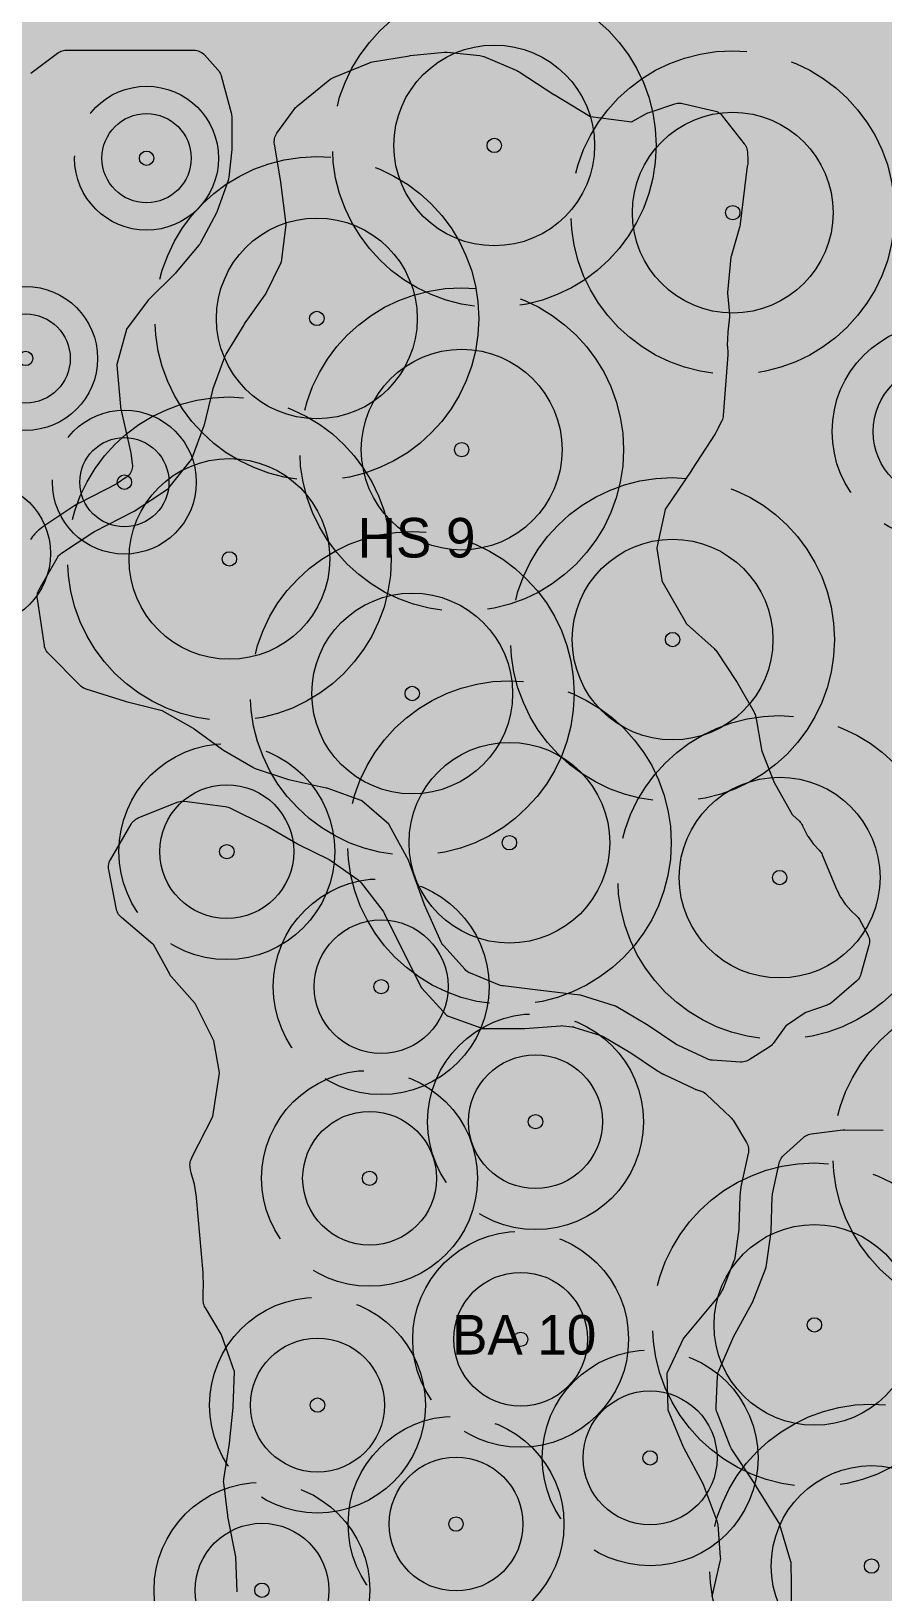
# Model space of a CAD drawing. Header units: metres. Extents: x 1 to 213, y 1 to 147.
# Drawn here: x 119.43 to 124.17, y 26.73 to 35.41 of the extents above; entities that cross this region are included whole.
import ezdxf

# ---------------------------------------------------------------- set-up
doc = ezdxf.new("R2010")
doc.units = ezdxf.units.M
doc.linetypes.add('DASHED', pattern=[1.524, 1.27, -0.254])
doc.layers.get('0').update_dxf_attribs({"lineweight": 0, "plot": 0})
for name, color, linetype, lineweight, plot in [('PJ-ARBUSTOS', 82, 'Continuous', 0, False), ('PJ-COPA-ADULTA', 8, 'DASHED', 0, False), ('PJ-ETIQUETAS', 7, 'Continuous', 0, False), ('PJ-GRAVILLA', 42, 'Continuous', 0, False), ('PJ-MASAS', 92, 'Continuous', 0, False), ('PJ-MASAS-RELLENO', 92, 'Continuous', 0, False)]:
    doc.layers.add(name, color=color, linetype=linetype, lineweight=lineweight, plot=plot)

# ---------------------------------------------------------------- blocks, each defined once
blk = doc.blocks.new('PJ_BA')
for radius in [0.372, 0.04]:
    blk.add_circle((0, 0), radius)
for tag, p, height in [('CODIGO', (0.15, 0.15), 0.2), ('ESPECIE', (0.15, -0.1), 0.15), ('ZONA', (0.15, -0.3), 0.15)]:
    blk.add_attdef(tag, p, '', height=height)
blk = doc.blocks.new('PJ_HS')
for radius in [0.558, 0.04]:
    blk.add_circle((0, 0), radius)
for tag, p, height in [('CODIGO', (0.15, 0.15), 0.2), ('ESPECIE', (0.15, -0.1), 0.15), ('ZONA', (0.15, -0.3), 0.15)]:
    blk.add_attdef(tag, p, '', height=height)
blk = doc.blocks.new('PJ_BP')
for radius in [0.248, 0.04]:
    blk.add_circle((0, 0), radius)
for tag, p, height in [('CODIGO', (0.15, 0.15), 0.2), ('ESPECIE', (0.15, -0.1), 0.15), ('ZONA', (0.15, -0.3), 0.15)]:
    blk.add_attdef(tag, p, '', height=height)

msp = doc.modelspace()

# ---------------------------------------------------------------- hatches: boundary and pattern name
at = {"layer": 'PJ-GRAVILLA'}
h = msp.add_hatch(dxfattribs=at)
h.set_pattern_fill('GRAVEL', scale=0.03)
h.paths.add_polyline_path([(110.243, 40.0403), (114.2999, 39.9962), (114.5204, 39.908), (129.9104, 39.908), (129.9544, 39.8198), (129.6458, 39.467), (129.6458, 39.2465), (129.9544, 38.4969), (140.1409, 15.9632), (139.7881, 15.9191), (134.5406, 16.6687), (130.7482, 16.8892), (127.7055, 17.5507), (127.4409, 17.7271), (125.9857, 18.1239), (123.7367, 19.1382), (121.9729, 20.1524), (120.0767, 21.5194), (118.4451, 22.9746), (116.8135, 24.7826), (114.9614, 27.3844), (114.344, 28.5309), (113.3739, 30.6917), (110.9045, 37.4385), (111.1249, 37.7472), (111.5218, 37.9677), (111.5218, 38.4087), (111.3454, 38.6291), (111.169, 38.6732), (110.7722, 38.4969), (110.5076, 38.6732), (110.0225, 39.8639), (110.243, 40.0403)])
at = {"layer": 'PJ-MASAS-RELLENO'}
for points in [[(115.7356, 34.7027), (115.7327, 34.7097), (115.7304, 34.7169), (115.7287, 34.7243), (115.7278, 34.7318), (115.7277, 34.7394), (115.7282, 34.7469), (115.7294, 34.7544), (115.7534, 34.8659), (115.7554, 34.8736), (115.7583, 34.8811), (115.7618, 34.8882), (115.7661, 34.895), (115.771, 34.9013), (115.7765, 34.9071), (115.8663, 34.9923), (115.8718, 34.997), (115.8778, 35.0013), (115.8841, 35.005), (115.8907, 35.0081), (116.0216, 35.0623), (116.0286, 35.0648), (116.2041, 35.119), (116.2059, 35.1197), (116.2076, 35.1205), (116.4057, 35.2261), (116.4091, 35.2281), (116.4964, 35.2865), (116.5032, 35.2905), (116.5103, 35.2939), (116.5177, 35.2966), (116.5253, 35.2985), (116.533, 35.2996), (116.5409, 35.3), (117.3069, 35.3), (117.3151, 35.2996), (117.3232, 35.2983), (117.3312, 35.2962), (117.3389, 35.2934), (117.3462, 35.2897), (117.3531, 35.2853), (117.4143, 35.242), (117.4154, 35.2413), (117.6143, 35.1105), (117.6164, 35.1093), (117.6186, 35.1084), (117.8158, 35.0389), (117.8179, 35.0383), (117.8201, 35.0381), (118.0176, 35.0367), (118.0193, 35.0368), (118.021, 35.037), (118.2183, 35.07), (118.2234, 35.0707), (118.4145, 35.09), (118.4223, 35.0904), (118.4302, 35.09), (118.6192, 35.0719), (118.6284, 35.0705), (118.8232, 35.0285), (118.8275, 35.0278), (119.0246, 35.0074), (119.0268, 35.0073), (119.0289, 35.0076), (119.2263, 35.052), (119.2282, 35.0525), (119.2301, 35.0535), (119.4278, 35.1699), (119.4316, 35.1725), (119.5793, 35.2839), (119.5854, 35.288), (119.5918, 35.2916), (119.5986, 35.2946), (119.6056, 35.297), (119.6128, 35.2986), (119.6201, 35.2997), (119.6275, 35.3), (120.337, 35.3), (120.3453, 35.2996), (120.3535, 35.2983), (120.3616, 35.2961), (120.3694, 35.2932), (120.3768, 35.2894), (120.3838, 35.2849), (120.3903, 35.2797), (120.3962, 35.2738), (120.4715, 35.191), (120.4764, 35.1852), (120.4806, 35.1789), (120.4843, 35.1722), (120.4873, 35.1652), (120.4896, 35.1579), (120.5449, 34.9519), (120.5464, 34.9453), (120.5473, 34.9385), (120.5476, 34.9317), (120.5487, 34.7573), (120.5483, 34.748), (120.5312, 34.5944), (120.5297, 34.5854), (120.5272, 34.5766), (120.4671, 34.4063), (120.4649, 34.4007), (120.4623, 34.3954), (120.3746, 34.2299), (120.3703, 34.2228), (120.3653, 34.2161), (120.2397, 34.066), (120.2347, 34.0606), (120.0878, 33.9148), (120.084, 33.9104), (119.9636, 33.75), (119.9626, 33.7485), (119.962, 33.7467), (119.9091, 33.5524), (119.9087, 33.5507), (119.9088, 33.5489), (119.9292, 33.3195), (119.93, 33.3142), (119.9856, 33.069), (119.9869, 33.0618), (119.9949, 33.0011), (119.9956, 32.9931), (119.9954, 32.9849), (119.9944, 32.9769), (119.9926, 32.969), (119.99, 32.9613), (119.9867, 32.9539), (119.9826, 32.9469), (119.9778, 32.9403), (119.9724, 32.9343), (119.9664, 32.9288), (119.9599, 32.924), (119.9161, 32.8949), (119.9084, 32.8904), (119.7025, 32.7848), (119.7015, 32.7843), (119.6936, 32.78), (119.6926, 32.7794), (119.6859, 32.7754), (119.6849, 32.7748), (119.6773, 32.7701), (119.6763, 32.7695), (119.5028, 32.6542), (119.502, 32.6537), (119.4959, 32.6494), (119.4951, 32.6489), (119.4902, 32.6453), (119.4888, 32.6442), (119.4772, 32.6348), (119.4758, 32.6336), (119.4716, 32.6299), (119.4702, 32.6286), (119.4595, 32.6182), (119.4582, 32.6169), (119.4544, 32.6128), (119.4532, 32.6114), (119.4435, 32.6001), (119.4423, 32.5986), (119.4389, 32.5942), (119.4378, 32.5927), (119.4293, 32.5805), (119.4282, 32.5789), (119.425, 32.5738), (119.4245, 32.573), (119.4206, 32.5666), (119.4202, 32.5658), (119.3209, 32.3919), (119.3205, 32.3911), (119.3169, 32.3844), (119.3164, 32.3836), (119.3136, 32.378), (119.3128, 32.3763), (119.3065, 32.3624), (119.3058, 32.3607), (119.3037, 32.3554), (119.303, 32.3536), (119.2981, 32.3392), (119.2976, 32.3374), (119.296, 32.3319), (119.2955, 32.33), (119.292, 32.3152), (119.2916, 32.3133), (119.2905, 32.3077), (119.2902, 32.3058), (119.2881, 32.2908), (119.2879, 32.2889), (119.2874, 32.2832), (119.2873, 32.2813), (119.2866, 32.2661), (119.2866, 32.2642), (119.2866, 32.2584), (119.2867, 32.2565), (119.2875, 32.2413), (119.2876, 32.2394), (119.2882, 32.2333), (119.2884, 32.2323), (119.2893, 32.2248), (119.2894, 32.2238), (119.3178, 32.0339), (119.3186, 32.0257), (119.3185, 32.0175), (119.3176, 32.0094), (119.3159, 32.0014), (119.3134, 31.9936), (119.3101, 31.9861), (119.306, 31.9789), (119.3012, 31.9723), (119.2958, 31.9661), (119.2898, 31.9606), (119.2218, 31.9041), (119.2163, 31.8999), (119.2104, 31.8962), (119.2042, 31.893), (119.0498, 31.8219), (119.0422, 31.8188), (119.0342, 31.8166), (119.0261, 31.8151), (119.0179, 31.8145), (119.0097, 31.8148), (118.8644, 31.827), (118.8565, 31.8281), (118.8488, 31.8299), (118.8413, 31.8325), (118.8341, 31.8358), (118.8272, 31.8398), (118.8208, 31.8445), (118.8149, 31.8498), (118.716, 31.9476), (118.7105, 31.9536), (118.7057, 31.9601), (118.7015, 31.9671), (118.6981, 31.9745), (118.6241, 32.1575), (118.6232, 32.1593), (118.6221, 32.1609), (118.4879, 32.3261), (118.4865, 32.3277), (118.4848, 32.3289), (118.3294, 32.429), (118.3277, 32.43), (118.3257, 32.4305), (118.0821, 32.4718), (118.08, 32.4721), (118.0779, 32.4721), (117.831, 32.4615), (117.8249, 32.4615), (117.701, 32.4657), (117.693, 32.4664), (117.6851, 32.4678), (117.6774, 32.4701), (117.6699, 32.4731), (117.6628, 32.4769), (117.6561, 32.4814), (117.6543, 32.4827), (117.6246, 32.5032), (117.6201, 32.5059), (117.6163, 32.5079), (117.6103, 32.5114), (117.6045, 32.5153), (117.3391, 32.7167), (117.3333, 32.7216), (117.328, 32.7269), (117.3158, 32.7406), (117.312, 32.7442), (117.2842, 32.7679), (117.2822, 32.7696), (117.1014, 32.9047), (117.0944, 32.9105), (117.0882, 32.9171), (117.0828, 32.9243), (117.0006, 33.0471), (116.9995, 33.0486), (116.9983, 33.05), (116.8646, 33.1859), (116.8635, 33.1869), (116.8623, 33.1878), (116.6949, 33.3139), (116.6903, 33.3176), (116.5566, 33.4347), (116.5508, 33.4403), (116.5456, 33.4464), (116.4294, 33.5992), (116.4254, 33.6049), (116.422, 33.611), (116.419, 33.6174), (116.4167, 33.624), (116.3541, 33.8267), (116.3521, 33.8345), (116.3121, 34.0328), (116.3117, 34.0344), (116.3112, 34.0359), (116.2231, 34.2702), (116.2224, 34.2719), (116.2211, 34.2732), (116.1161, 34.3699), (116.1146, 34.3711), (116.1131, 34.3722), (115.9196, 34.4919), (115.9151, 34.4949), (115.8111, 34.5694), (115.8048, 34.5744), (115.7991, 34.5799), (115.794, 34.586), (115.7895, 34.5926), (115.7857, 34.5995), (115.7356, 34.7027)], [(120.1974, 32.8658), (120.1987, 32.8674), (120.3248, 33.0245), (120.326, 33.0262), (120.3269, 33.0282), (120.3946, 33.2132), (120.3959, 33.2175), (120.4428, 33.4102), (120.4454, 33.4188), (120.5103, 33.5964), (120.5133, 33.6036), (120.517, 33.6105), (120.6161, 33.7734), (120.6192, 33.7782), (120.7345, 33.9402), (120.7354, 33.9416), (120.7361, 33.943), (120.8227, 34.1196), (120.8235, 34.1216), (120.8239, 34.1237), (120.8503, 34.3296), (120.8504, 34.3312), (120.8503, 34.3329), (120.8213, 34.5672), (120.821, 34.569), (120.7853, 34.7777), (120.7844, 34.7856), (120.7842, 34.7935), (120.7848, 34.8015), (120.7862, 34.8093), (120.7884, 34.817), (120.7914, 34.8244), (120.795, 34.8315), (120.7994, 34.8381), (120.8989, 34.9753), (120.9032, 34.9808), (120.908, 34.9858), (120.9132, 34.9905), (121.093, 35.1364), (121.0993, 35.141), (121.1061, 35.145), (121.1132, 35.1483), (121.3135, 35.23), (121.3218, 35.2329), (121.3304, 35.2348), (121.5353, 35.2693), (121.5408, 35.2701), (121.7306, 35.2887), (121.7385, 35.289), (121.7464, 35.2886), (121.9269, 35.2706), (121.9348, 35.2694), (121.9426, 35.2674), (121.9501, 35.2646), (122.1328, 35.1872), (122.1392, 35.1841), (122.1454, 35.1805), (122.3393, 35.0537), (122.3404, 35.053), (122.5385, 34.9329), (122.5403, 34.9319), (122.5424, 34.9315), (122.7715, 34.9024), (122.7733, 34.9022), (122.7749, 34.9031), (122.8539, 34.9482), (122.8611, 34.9518), (122.8685, 34.9547), (123.0113, 35.0017), (123.0183, 35.0037), (123.0254, 35.005), (123.0326, 35.0057), (123.0399, 35.0057), (123.0471, 35.005), (123.0542, 35.0037), (123.2304, 34.9634), (123.2379, 34.9613), (123.2451, 34.9585), (123.252, 34.955), (123.2585, 34.9508), (123.2646, 34.9461), (123.2703, 34.9408), (123.2753, 34.9349), (123.3977, 34.7799), (123.4024, 34.7733), (123.4064, 34.7663), (123.4097, 34.7589), (123.4122, 34.7512), (123.4139, 34.7433), (123.4148, 34.7352), (123.4177, 34.6868), (123.4178, 34.6801), (123.4174, 34.6735), (123.4164, 34.6669), (123.4148, 34.6584), (123.4144, 34.6558), (123.3748, 34.3349), (123.3738, 34.3288), (123.3723, 34.3227), (123.3239, 34.1534), (123.3234, 34.1515), (123.3232, 34.1497), (123.3049, 33.9538), (123.3049, 33.952), (123.3049, 33.9502), (123.3153, 33.8328), (123.3156, 33.825), (123.3151, 33.8173), (123.3064, 33.7351), (123.3062, 33.7325), (123.3031, 33.6582), (123.3033, 33.653), (123.3062, 33.6205), (123.3065, 33.6139), (123.3063, 33.6073), (123.2808, 33.2696), (123.2798, 33.2617), (123.2781, 33.2539), (123.2756, 33.2464), (123.2723, 33.2392), (123.2395, 33.1749), (123.2354, 33.1679), (123.1046, 32.9654), (123.1036, 32.964), (122.9587, 32.75), (122.9577, 32.7484), (122.9572, 32.7465), (122.911, 32.5337), (122.9107, 32.5319), (122.9109, 32.53), (122.9387, 32.3533), (122.939, 32.3515), (122.9398, 32.3499), (123.0739, 32.1156), (123.0751, 32.1138), (123.0766, 32.1123), (123.2298, 31.9743), (123.2346, 31.9696), (123.239, 31.9645), (123.243, 31.959), (123.3548, 31.7901), (123.3577, 31.7855), (123.4519, 31.6199), (123.4551, 31.6137), (123.4577, 31.6074), (123.4597, 31.6008), (123.4612, 31.594), (123.4926, 31.4135), (123.493, 31.4116), (123.4936, 31.4097), (123.56, 31.2391), (123.5624, 31.2341), (123.6643, 31.052), (123.6654, 31.0503), (123.6668, 31.0488), (123.7037, 31.0141), (123.7089, 31.0088), (123.7135, 31.003), (123.7176, 30.9969), (123.721, 30.9904), (123.7239, 30.9837), (123.7245, 30.982), (123.7267, 30.9773), (123.7497, 30.9338), (123.7524, 30.9294), (123.7809, 30.8893), (123.7842, 30.8853), (123.8157, 30.8514), (123.8203, 30.846), (123.8244, 30.8402), (123.828, 30.8341), (123.831, 30.8276), (123.9103, 30.637), (123.9114, 30.6346), (123.9315, 30.594), (123.9341, 30.5895), (123.9586, 30.5529), (123.9618, 30.5488), (123.9909, 30.5157), (123.9946, 30.512), (124.0202, 30.4896), (124.0253, 30.4847), (124.03, 30.4794), (124.0342, 30.4737), (124.0379, 30.4676), (124.0837, 30.3832), (124.0871, 30.3763), (124.0897, 30.3691), (124.0917, 30.3617), (124.0929, 30.3541), (124.0934, 30.3465), (124.0932, 30.3388), (124.0922, 30.3312), (124.0906, 30.3237), (124.0464, 30.1642), (124.0439, 30.1567), (124.0407, 30.1495), (124.0368, 30.1427), (124.0323, 30.1362), (124.0271, 30.1303), (124.0214, 30.1248), (123.8839, 30.0069), (123.8779, 30.0022), (123.8715, 29.9982), (123.8648, 29.9947), (123.8578, 29.9919), (123.739, 29.951), (123.7374, 29.9504), (123.7359, 29.9495), (123.6322, 29.8793), (123.6304, 29.8779), (123.629, 29.8762), (123.5579, 29.7792), (123.5533, 29.7734), (123.5481, 29.7681), (123.5424, 29.7633), (123.5363, 29.759), (123.4243, 29.6878), (123.417, 29.6836), (123.4093, 29.6803), (123.4013, 29.6778), (123.3931, 29.6761), (123.3847, 29.6753), (123.3764, 29.6754), (123.2199, 29.6852), (123.2124, 29.6861), (123.2051, 29.6876), (123.1979, 29.6898), (123.191, 29.6926), (123.0276, 29.7691), (123.0221, 29.772), (123.0168, 29.7753), (122.8567, 29.8833), (122.8546, 29.8846), (122.6847, 29.9844), (122.6827, 29.9854), (122.6806, 29.9862), (122.4872, 30.047), (122.4854, 30.0474), (122.4835, 30.0477), (122.2657, 30.0731), (122.2654, 30.0731), (122.0567, 30.0983), (122.0497, 30.0994), (122.0429, 30.1012), (122.0363, 30.1035), (121.8747, 30.1689), (121.8681, 30.1719), (121.8618, 30.1755), (121.8559, 30.1796), (121.8503, 30.1843), (121.8453, 30.1895), (121.7263, 30.3212), (121.721, 30.3278), (121.7164, 30.3349), (121.7126, 30.3424), (121.6205, 30.5499), (121.6183, 30.5553), (121.5332, 30.792), (121.5326, 30.7934), (121.532, 30.7948), (121.4236, 30.9951), (121.4226, 30.9966), (121.4213, 30.9979), (121.2703, 31.1279), (121.2689, 31.129), (121.2672, 31.1297), (121.0785, 31.1975), (121.0735, 31.1989), (120.8724, 31.2429), (120.8646, 31.245), (120.6805, 31.3055), (120.6727, 31.3085), (120.6653, 31.3124), (120.5029, 31.4067), (120.4957, 31.4115), (120.3391, 31.5267), (120.3352, 31.5292), (120.1645, 31.6265), (120.1629, 31.6274), (120.1612, 31.6279), (119.9616, 31.6777), (119.9568, 31.6791), (119.7378, 31.7485), (119.7306, 31.7512), (119.7237, 31.7546), (119.7171, 31.7586), (119.7109, 31.7632), (119.7052, 31.7684), (119.5285, 31.9465), (119.5229, 31.9528), (119.5179, 31.9597), (119.5138, 31.967), (119.5104, 31.9747), (119.5078, 31.9828), (119.5061, 31.9911), (119.4674, 32.2509), (119.4666, 32.2584), (119.4666, 32.266), (119.4673, 32.2736), (119.4687, 32.2811), (119.4708, 32.2884), (119.4736, 32.2955), (119.477, 32.3023), (119.5767, 32.477), (119.5807, 32.4833), (119.5853, 32.4892), (119.5904, 32.4947), (119.596, 32.4996), (119.602, 32.504), (119.7764, 32.6198), (119.7841, 32.6244), (120.0015, 32.7359), (120.0054, 32.7381), (120.1957, 32.8646), (120.1974, 32.8658)], [(119.8637, 30.7433), (119.8625, 30.7515), (119.8622, 30.7598), (119.8627, 30.768), (119.864, 30.7762), (119.8662, 30.7842), (119.8692, 30.7919), (119.873, 30.7992), (119.9889, 30.9983), (119.9929, 31.0046), (119.9976, 31.0105), (120.0028, 31.016), (120.0085, 31.0209), (120.0147, 31.0253), (120.0212, 31.0291), (120.0281, 31.0323), (120.2449, 31.1197), (120.2527, 31.1224), (120.2606, 31.1243), (120.2688, 31.1253), (120.2769, 31.1255), (120.2851, 31.1249), (120.5118, 31.0956), (120.5203, 31.094), (120.5286, 31.0915), (120.5366, 31.0882), (120.7353, 30.9912), (120.7403, 30.9886), (120.9135, 30.8885), (120.9158, 30.8873), (121.0903, 30.8009), (121.0959, 30.7978), (121.1013, 30.7943), (121.2509, 30.6876), (121.257, 30.6827), (121.2627, 30.6773), (121.2677, 30.6713), (121.3872, 30.5165), (121.3917, 30.51), (121.3956, 30.5031), (121.4973, 30.2976), (121.4975, 30.2972), (121.6035, 30.0887), (121.6044, 30.0872), (121.6056, 30.0858), (121.7445, 29.9341), (121.7459, 29.9328), (121.7476, 29.932), (121.9378, 29.8631), (121.9395, 29.8626), (121.9412, 29.8626), (122.1746, 29.862), (122.1778, 29.8621), (122.3756, 29.8776), (122.3833, 29.8778), (122.391, 29.8773), (122.4402, 29.8716), (122.4476, 29.8704), (122.4549, 29.8684), (122.6006, 29.8227), (122.6091, 29.8195), (122.6171, 29.8153), (122.7575, 29.7329), (122.7617, 29.7302), (122.9158, 29.6263), (122.9164, 29.6258), (122.9217, 29.6225), (122.9223, 29.622), (122.9266, 29.6194), (122.928, 29.6186), (122.9388, 29.6125), (122.9401, 29.6117), (122.9446, 29.6094), (122.9453, 29.609), (122.9509, 29.6063), (122.9516, 29.606), (123.1142, 29.5298), (123.1151, 29.5294), (123.1219, 29.5264), (123.1228, 29.526), (123.1284, 29.5237), (123.1302, 29.5231), (123.1443, 29.518), (123.1461, 29.5174), (123.1515, 29.5158), (123.1539, 29.515), (123.1613, 29.5126), (123.1684, 29.5094), (123.1752, 29.5056), (123.1816, 29.5011), (123.1875, 29.496), (123.3216, 29.3683), (123.3265, 29.3632), (123.3309, 29.3577), (123.3349, 29.3518), (123.4101, 29.2278), (123.4139, 29.2207), (123.417, 29.2133), (123.4193, 29.2055), (123.4209, 29.1976), (123.4216, 29.1896), (123.4215, 29.1815), (123.4206, 29.1735), (123.4189, 29.1656), (123.4176, 29.1605), (123.4173, 29.1595), (123.4154, 29.1514), (123.4151, 29.1504), (123.379, 28.981), (123.3788, 28.9801), (123.3775, 28.9731), (123.3773, 28.9722), (123.3764, 28.9665), (123.3761, 28.9648), (123.3744, 28.9506), (123.3742, 28.9489), (123.3738, 28.9431), (123.3737, 28.9422), (123.3733, 28.9351), (123.3733, 28.9342), (123.3675, 28.7536), (123.3667, 28.7448), (123.3441, 28.5879), (123.3423, 28.5789), (123.3395, 28.5702), (123.2798, 28.4171), (123.2754, 28.4076), (123.2647, 28.3882), (123.2607, 28.3817), (123.2561, 28.3756), (123.219, 28.3309), (123.2189, 28.3308), (123.062, 28.1428), (123.061, 28.1415), (123.0602, 28.14), (122.9682, 27.9486), (122.9675, 27.9469), (122.9674, 27.945), (122.9723, 27.7461), (122.9724, 27.7443), (122.973, 27.7425), (123.0583, 27.5367), (123.0599, 27.5332), (123.1688, 27.3282), (123.1731, 27.3186), (123.2453, 27.1255), (123.2476, 27.1184), (123.2492, 27.1111), (123.2501, 27.1037), (123.2642, 26.9237), (123.2645, 26.9156), (123.2639, 26.9074), (123.2624, 26.8993), (123.2172, 26.7052), (123.2151, 26.6977), (123.2122, 26.6905), (123.2087, 26.6836), (123.2045, 26.6771), (123.0866, 26.5106), (123.0817, 26.5044), (123.0762, 26.4986), (122.9255, 26.3565), (122.9225, 26.3534), (122.9044, 26.3323), (122.8991, 26.3267), (122.8933, 26.3216), (122.8871, 26.3171), (122.8804, 26.3132), (122.8734, 26.31), (122.8661, 26.3075), (122.8586, 26.3057), (122.851, 26.3046), (122.8433, 26.3043), (122.8356, 26.3047), (122.7179, 26.3166), (122.717, 26.3167), (122.71, 26.3173), (122.7092, 26.3173), (122.7035, 26.3177), (122.7017, 26.3177), (122.6877, 26.3179), (122.686, 26.3179), (122.6803, 26.3177), (122.6794, 26.3177), (122.6724, 26.3173), (122.6715, 26.3173), (122.4681, 26.3022), (122.4672, 26.3021), (122.4598, 26.3014), (122.4588, 26.3013), (122.4528, 26.3005), (122.451, 26.3003), (122.4362, 26.2978), (122.4344, 26.2974), (122.4289, 26.2962), (122.4271, 26.2958), (122.4127, 26.292), (122.4109, 26.2914), (122.4056, 26.2897), (122.4038, 26.2891), (122.3898, 26.284), (122.3881, 26.2833), (122.3825, 26.2809), (122.3816, 26.2805), (122.3748, 26.2775), (122.374, 26.2771), (122.2188, 26.2026), (122.2178, 26.2021), (122.2098, 26.198), (122.2088, 26.1975), (122.2024, 26.1939), (122.2005, 26.1928), (122.1853, 26.1833), (122.1834, 26.182), (122.1779, 26.1781), (122.1761, 26.1768), (122.1621, 26.1656), (122.1603, 26.1642), (122.1549, 26.1593), (122.1541, 26.1586), (122.1475, 26.1524), (122.1467, 26.1516), (122.0141, 26.0193), (122.0135, 26.0186), (122.0084, 26.0133), (122.0078, 26.0127), (122.0034, 26.0079), (122.0028, 26.0072), (121.998, 26.0017), (121.9974, 26.001), (121.9544, 25.9494), (121.9491, 25.9437), (121.9434, 25.9385), (121.9371, 25.9339), (121.9305, 25.93), (121.9235, 25.9267), (121.9162, 25.9241), (121.9087, 25.9222), (121.901, 25.921), (121.8933, 25.9206), (121.8856, 25.9209), (121.763, 25.9322), (121.7609, 25.9323), (121.7587, 25.9322), (121.5425, 25.9048), (121.5403, 25.9044), (121.5384, 25.9033), (121.3718, 25.7973), (121.3703, 25.7962), (121.3691, 25.7948), (121.2431, 25.6233), (121.2409, 25.62), (121.1293, 25.4306), (121.1237, 25.4223), (121.0017, 25.2645), (120.9973, 25.2593), (120.9925, 25.2545), (120.9873, 25.2501), (120.847, 25.1418), (120.8402, 25.1372), (120.833, 25.1332), (120.8255, 25.13), (120.8176, 25.1276), (120.6492, 25.0853), (120.6424, 25.0839), (120.6355, 25.0831), (120.6285, 25.0829), (120.6216, 25.0833), (120.4409, 25.1019), (120.432, 25.1033), (120.4234, 25.1057), (120.2314, 25.1709), (120.2237, 25.174), (120.2163, 25.1779), (120.2094, 25.1825), (120.0216, 25.3222), (120.0155, 25.3272), (120.01, 25.3327), (120.005, 25.3388), (120.0006, 25.3454), (119.9969, 25.3523), (119.9555, 25.4404), (119.9527, 25.4472), (119.9505, 25.4542), (119.949, 25.4613), (119.9481, 25.4686), (119.9479, 25.4759), (119.9484, 25.4832), (119.9513, 25.5093), (119.9526, 25.5173), (119.9547, 25.5252), (119.9576, 25.5328), (119.9597, 25.537), (119.9597, 25.537), (119.9835, 25.586), (119.9855, 25.5909), (120.0018, 25.6401), (120.0031, 25.6452), (120.0132, 25.6974), (120.0136, 25.7), (120.0444, 25.9468), (120.0457, 25.9546), (120.0478, 25.9622), (120.0507, 25.9695), (120.0542, 25.9765), (120.0547, 25.9773), (120.0797, 26.0289), (120.0817, 26.0338), (120.0998, 26.0882), (120.1002, 26.0898), (120.1026, 26.0973), (120.1056, 26.1045), (120.1094, 26.1114), (120.1138, 26.1178), (120.1188, 26.1239), (120.1244, 26.1293), (120.1305, 26.1343), (120.1913, 26.1786), (120.194, 26.1808), (120.374, 26.3374), (120.3751, 26.3385), (120.3762, 26.3396), (120.5375, 26.5321), (120.5387, 26.5337), (120.5392, 26.5356), (120.5782, 26.7285), (120.5785, 26.7308), (120.5786, 26.7332), (120.571, 26.9224), (120.5709, 26.9239), (120.5707, 26.9254), (120.5265, 27.1495), (120.5256, 27.1553), (120.5035, 27.3359), (120.503, 27.3432), (120.5031, 27.3506), (120.5039, 27.3578), (120.5346, 27.5559), (120.5348, 27.5577), (120.5563, 27.7553), (120.5565, 27.7584), (120.5626, 27.956), (120.5626, 27.9579), (120.562, 27.9597), (120.4904, 28.1597), (120.4897, 28.1616), (120.4888, 28.1633), (120.4011, 28.3088), (120.3972, 28.3162), (120.394, 28.324), (120.3917, 28.3321), (120.3903, 28.3404), (120.3897, 28.3487), (120.3889, 28.3972), (120.3893, 28.4072), (120.391, 28.4229), (120.3912, 28.4281), (120.3895, 28.5024), (120.3893, 28.5051), (120.3522, 28.9211), (120.3519, 28.9237), (120.3405, 28.9972), (120.3393, 29.0023), (120.3226, 29.0594), (120.3206, 29.068), (120.3169, 29.0889), (120.3159, 29.0964), (120.3157, 29.104), (120.3162, 29.1116), (120.3174, 29.1191), (120.3193, 29.1265), (120.3219, 29.1336), (120.326, 29.1434), (120.3284, 29.1487), (120.4407, 29.3699), (120.4415, 29.3717), (120.442, 29.3738), (120.48, 29.6133), (120.4802, 29.6155), (120.4799, 29.6177), (120.448, 29.793), (120.4476, 29.7948), (120.4468, 29.7965), (120.3453, 30.0003), (120.3444, 30.0018), (120.3433, 30.0032), (120.2138, 30.1486), (120.2082, 30.1556), (120.2035, 30.1632), (120.1122, 30.3285), (120.1112, 30.33), (120.1099, 30.3313), (119.9345, 30.4788), (119.9288, 30.484), (119.9237, 30.4898), (119.9192, 30.496), (119.9152, 30.5026), (119.912, 30.5096), (119.9094, 30.5169), (119.9075, 30.5243), (119.8637, 30.7433)], [(124.1711, 29.2968), (124.1724, 29.2983), (124.2421, 29.3836), (124.2471, 29.3892), (124.2527, 29.3944), (124.2587, 29.3989), (124.37, 29.4756), (124.377, 29.4799), (124.3843, 29.4834), (124.392, 29.4862), (124.4, 29.4882), (124.4081, 29.4893), (124.4162, 29.4897), (124.5676, 29.488), (124.5752, 29.4876), (124.5828, 29.4864), (124.5901, 29.4846), (124.5973, 29.482), (124.6042, 29.4788), (124.6107, 29.4749), (124.7546, 29.3803), (124.7602, 29.3762), (124.7654, 29.3717), (124.7703, 29.3668), (124.8988, 29.223), (124.8994, 29.2223), (125.0342, 29.0783), (125.0357, 29.0768), (125.0374, 29.0755), (125.2079, 28.9566), (125.2097, 28.9555), (125.2117, 28.9546), (125.3564, 28.8942), (125.3637, 28.8907), (125.3705, 28.8865), (125.377, 28.8816), (125.5689, 28.7206), (125.5742, 28.7158), (125.579, 28.7105), (125.5834, 28.7047), (125.5872, 28.6986), (125.5909, 28.6921), (125.6139, 28.6567), (125.6171, 28.6525), (125.6446, 28.6205), (125.6482, 28.6168), (125.6806, 28.5878), (125.6826, 28.5861), (125.8959, 28.4188), (125.9025, 28.413), (125.9085, 28.4065), (125.9137, 28.3994), (125.918, 28.3918), (125.919, 28.3899), (125.9216, 28.3854), (125.9329, 28.3688), (125.9369, 28.3622), (125.9403, 28.3553), (125.943, 28.348), (125.945, 28.3405), (125.9559, 28.2892), (125.956, 28.2887), (126.0076, 28.0388), (126.0078, 28.0378), (126.0484, 27.827), (126.0489, 27.8252), (126.05, 27.8236), (126.2031, 27.6313), (126.2043, 27.6299), (126.206, 27.6291), (126.3493, 27.5642), (126.3523, 27.5627), (126.5691, 27.4535), (126.5731, 27.4518), (126.7465, 27.3869), (126.7534, 27.3839), (126.76, 27.3803), (126.7663, 27.3761), (126.7721, 27.3714), (126.9131, 27.2441), (126.9138, 27.2434), (127.0605, 27.1079), (127.0632, 27.1053), (127.1999, 26.9667), (127.2015, 26.9652), (127.2034, 26.9641), (127.3902, 26.8712), (127.3915, 26.8705), (127.393, 26.87), (127.6081, 26.8012), (127.6159, 26.7982), (127.6234, 26.7945), (127.6304, 26.7899), (127.6369, 26.7847), (127.6429, 26.7788), (127.6576, 26.7627), (127.6594, 26.7608), (127.8724, 26.5557), (127.8778, 26.5499), (127.8827, 26.5436), (127.8868, 26.5376), (127.9328, 26.4797), (127.9345, 26.4777), (128.1666, 26.2217), (128.1719, 26.2153), (128.1764, 26.2083), (128.1803, 26.2009), (128.1833, 26.1932), (128.1855, 26.1852), (128.1869, 26.177), (128.1874, 26.1687), (128.1892, 25.9611), (128.1895, 25.9568), (128.2164, 25.726), (128.2166, 25.7244), (128.2172, 25.7228), (128.2844, 25.5471), (128.2853, 25.5451), (128.2866, 25.5433), (128.4159, 25.3904), (128.4176, 25.3885), (128.5472, 25.2542), (128.5519, 25.2488), (128.5562, 25.2431), (128.6415, 25.1152), (128.6454, 25.1087), (128.6487, 25.1019), (128.6513, 25.0948), (128.6532, 25.0874), (128.6545, 25.0799), (128.655, 25.0724), (128.6573, 24.9558), (128.657, 24.9475), (128.6559, 24.9392), (128.6539, 24.9312), (128.6511, 24.9233), (128.6476, 24.9158), (128.5882, 24.8071), (128.5836, 24.7996), (128.5782, 24.7927), (128.4861, 24.6874), (128.4823, 24.6833), (128.352, 24.5537), (128.3138, 24.5152), (128.3079, 24.5098), (128.3015, 24.505), (128.2945, 24.5009), (128.2873, 24.4975), (128.2797, 24.4948), (128.2076, 24.4735), (128.2013, 24.4719), (128.1948, 24.4709), (128.0407, 24.4518), (128.033, 24.4512), (128.0253, 24.4514), (127.8447, 24.4639), (127.8424, 24.4641), (127.6475, 24.4832), (127.6466, 24.4833), (127.6396, 24.4838), (127.6387, 24.4839), (127.6329, 24.4842), (127.6312, 24.4842), (127.617, 24.4844), (127.6152, 24.4844), (127.6099, 24.4842), (127.6081, 24.4841), (127.594, 24.4829), (127.5923, 24.4828), (127.5865, 24.482), (127.5857, 24.4819), (127.5786, 24.4809), (127.5778, 24.4808), (127.3951, 24.4498), (127.3941, 24.4496), (127.3861, 24.448), (127.3851, 24.4478), (127.3786, 24.4464), (127.3766, 24.4459), (127.3608, 24.4415), (127.3588, 24.4409), (127.353, 24.4389), (127.351, 24.4382), (127.3358, 24.4322), (127.3339, 24.4314), (127.3283, 24.4289), (127.3264, 24.428), (127.3118, 24.4205), (127.31, 24.4195), (127.3047, 24.4164), (127.303, 24.4153), (127.2892, 24.4064), (127.2876, 24.4052), (127.2826, 24.4016), (127.281, 24.4003), (127.2682, 24.39), (127.2666, 24.3887), (127.2617, 24.3842), (127.2609, 24.3835), (127.255, 24.3779), (127.2542, 24.3772), (127.2527, 24.3757), (127.2468, 24.3703), (127.2404, 24.3656), (127.2335, 24.3615), (127.2262, 24.3581), (127.2187, 24.3555), (127.2109, 24.3537), (127.203, 24.3526), (127.195, 24.3523), (127.187, 24.3529), (127.1791, 24.3542), (127.1714, 24.3563), (127.1639, 24.3592), (127.1568, 24.3627), (127.15, 24.367), (127.1437, 24.372), (127.138, 24.3775), (127.1328, 24.3836), (127.1283, 24.3902), (127.0459, 24.5231), (127.0449, 24.5246), (127.0436, 24.5259), (126.8934, 24.6623), (126.892, 24.6635), (126.8904, 24.6644), (126.7117, 24.7544), (126.7099, 24.7553), (126.5299, 24.8346), (126.5243, 24.8373), (126.519, 24.8404), (126.3599, 24.9423), (126.3538, 24.9465), (126.3482, 24.9514), (126.2032, 25.088), (126.2022, 25.089), (126.0554, 25.2323), (126.0536, 25.2338), (126.0517, 25.2351), (125.8816, 25.3369), (125.8799, 25.3378), (125.8781, 25.3381), (125.6678, 25.3727), (125.6654, 25.3729), (125.663, 25.3729), (125.6563, 25.3723), (125.6486, 25.372), (125.641, 25.3725), (125.6334, 25.3737), (125.626, 25.3756), (125.6187, 25.3783), (125.6118, 25.3816), (125.6052, 25.3855), (125.5991, 25.3901), (125.5934, 25.3952), (125.5882, 25.4009), (125.5836, 25.407), (125.4853, 25.5513), (125.4847, 25.5521), (125.4796, 25.5591), (125.479, 25.56), (125.4748, 25.5655), (125.4734, 25.5672), (125.4623, 25.5802), (125.4609, 25.5818), (125.4564, 25.5865), (125.4549, 25.588), (125.4425, 25.5998), (125.4409, 25.6013), (125.436, 25.6054), (125.4343, 25.6068), (125.4206, 25.6172), (125.4189, 25.6184), (125.4131, 25.6223), (125.4122, 25.6229), (125.405, 25.6276), (125.4041, 25.6281), (125.2604, 25.7149), (125.2597, 25.7154), (125.2535, 25.7189), (125.2528, 25.7193), (125.2477, 25.7221), (125.2461, 25.7229), (125.2334, 25.7291), (125.2318, 25.7299), (125.227, 25.732), (125.2253, 25.7326), (125.2121, 25.7377), (125.2105, 25.7383), (125.2054, 25.74), (125.2037, 25.7405), (125.1901, 25.7444), (125.1884, 25.7448), (125.1828, 25.7462), (125.182, 25.7464), (125.175, 25.7479), (125.1742, 25.748), (124.9832, 25.7847), (124.9823, 25.7848), (124.9752, 25.786), (124.9743, 25.7862), (124.9681, 25.7871), (124.9672, 25.7872), (124.96, 25.7881), (124.9591, 25.7882), (124.7598, 25.8081), (124.7495, 25.8098), (124.5907, 25.8471), (124.5819, 25.8497), (124.5734, 25.8533), (124.5202, 25.8798), (124.5135, 25.8836), (124.5071, 25.888), (124.5012, 25.893), (124.4958, 25.8986), (124.491, 25.9046), (124.4054, 26.0233), (124.4043, 26.0247), (124.403, 26.0258), (124.2474, 26.1531), (124.2459, 26.1542), (124.2442, 26.1552), (124.0685, 26.2497), (124.0664, 26.2508), (123.8992, 26.3473), (123.8924, 26.3518), (123.886, 26.3568), (123.7493, 26.4784), (123.744, 26.4836), (123.7392, 26.4892), (123.7349, 26.4953), (123.7312, 26.5017), (123.6688, 26.6233), (123.6657, 26.6302), (123.6632, 26.6374), (123.6614, 26.6448), (123.6603, 26.6524), (123.66, 26.66), (123.6603, 26.7716), (123.6603, 26.7725), (123.6577, 26.8948), (123.6576, 26.8966), (123.6572, 26.8983), (123.5957, 27.1031), (123.5951, 27.1047), (123.5943, 27.1063), (123.4632, 27.3182), (123.4627, 27.3191), (123.3267, 27.5263), (123.3225, 27.5334), (123.3191, 27.5409), (123.2461, 27.727), (123.2434, 27.7351), (123.2416, 27.7433), (123.2407, 27.7517), (123.2406, 27.7602), (123.2489, 27.9308), (123.2496, 27.9379), (123.2509, 27.945), (123.2528, 27.9519), (123.2554, 27.9587), (123.333, 28.138), (123.3363, 28.1448), (123.4401, 28.3336), (123.4423, 28.3383), (123.5172, 28.5306), (123.5179, 28.5327), (123.5183, 28.535), (123.5466, 28.7312), (123.547, 28.7356), (123.5532, 28.9289), (123.5538, 28.936), (123.5549, 28.943), (123.5913, 29.1133), (123.5934, 29.1214), (123.5964, 29.1292), (123.6002, 29.1366), (123.6048, 29.1436), (123.61, 29.1501), (123.6159, 29.1561), (123.7266, 29.2559), (123.7329, 29.261), (123.7396, 29.2654), (123.7468, 29.2692), (123.7543, 29.2722), (123.7621, 29.2744), (123.7701, 29.2758), (123.946, 29.2982), (123.9568, 29.2988), (124.1691, 29.2967), (124.1711, 29.2968)]]:
    msp.add_hatch(color=7, dxfattribs=at).paths.add_polyline_path(points)

# ---------------------------------------------------------------- linework, layer by layer
at = {"layer": 'PJ-COPA-ADULTA'}
for centre, radius in [((122.0074, 34.7706), 0.9), ((123.3333, 34.3971), 0.9), ((120.0744, 34.6998), 0.4), ((121.021, 33.8091), 0.9), ((119.402, 33.5867), 0.4), ((121.8263, 33.0798), 0.9), ((124.486, 33.1802), 0.6), ((120.5349, 32.4725), 0.9), ((119.951, 32.8991), 0.4), ((119.1404, 32.5023), 0.4), ((122.9987, 32.024), 0.9), ((121.5512, 31.7242), 0.9), ((122.0916, 30.8947), 0.9), ((123.5941, 30.7012), 0.9), ((120.5205, 30.8452), 0.6), ((121.3786, 30.0946), 0.6), ((124.7899, 29.1595), 0.9), ((122.2367, 29.3441), 0.6), ((121.3142, 29.0293), 0.6), ((123.7877, 28.2144), 0.9), ((122.1541, 28.1344), 0.6), ((121.0246, 27.7685), 0.6), ((122.8739, 27.4752), 0.6), ((124.1051, 26.874), 0.9), ((121.7949, 27.1074), 0.6), ((120.7159, 26.7395), 0.6)]:
    msp.add_circle(centre, radius, dxfattribs=at)
at = {"layer": 'PJ-MASAS'}
for points in [[(119.4316, 35.1725), (119.5793, 35.2839), (119.5854, 35.288), (119.5918, 35.2916), (119.5986, 35.2946), (119.6056, 35.297), (119.6128, 35.2986), (119.6201, 35.2997), (119.6275, 35.3), (120.337, 35.3), (120.3453, 35.2996), (120.3535, 35.2983), (120.3616, 35.2961), (120.3694, 35.2932), (120.3768, 35.2894), (120.3838, 35.2849), (120.3903, 35.2797), (120.3962, 35.2738), (120.4715, 35.191), (120.4764, 35.1852), (120.4806, 35.1789), (120.4843, 35.1722), (120.4873, 35.1652), (120.4896, 35.1579), (120.5449, 34.9519), (120.5464, 34.9453), (120.5473, 34.9385), (120.5476, 34.9317), (120.5487, 34.7573), (120.5483, 34.748), (120.5312, 34.5944), (120.5297, 34.5854), (120.5272, 34.5766), (120.4671, 34.4063), (120.4649, 34.4007), (120.4623, 34.3954), (120.3746, 34.2299), (120.3703, 34.2228), (120.3653, 34.2161), (120.2397, 34.066), (120.2347, 34.0606), (120.0878, 33.9148), (120.084, 33.9104), (119.9636, 33.75), (119.9626, 33.7485), (119.962, 33.7467), (119.9091, 33.5524), (119.9087, 33.5507), (119.9088, 33.5489), (119.9292, 33.3195), (119.93, 33.3142), (119.9856, 33.069), (119.9869, 33.0618), (119.9949, 33.0011), (119.9956, 32.9931), (119.9954, 32.9849), (119.9944, 32.9769), (119.9926, 32.969), (119.99, 32.9613), (119.9867, 32.9539), (119.9826, 32.9469), (119.9778, 32.9403), (119.9724, 32.9343), (119.9664, 32.9288), (119.9599, 32.924), (119.9161, 32.8949), (119.9084, 32.8904), (119.7025, 32.7848), (119.7015, 32.7843), (119.6936, 32.78), (119.6926, 32.7794), (119.6859, 32.7754), (119.6849, 32.7748), (119.6773, 32.7701), (119.6763, 32.7695), (119.5028, 32.6542), (119.502, 32.6537), (119.4959, 32.6494), (119.4951, 32.6489), (119.4902, 32.6453), (119.4888, 32.6442), (119.4772, 32.6348), (119.4758, 32.6336), (119.4716, 32.6299), (119.4702, 32.6286), (119.4595, 32.6182), (119.4582, 32.6169), (119.4544, 32.6128), (119.4532, 32.6114), (119.4435, 32.6001), (119.4423, 32.5986), (119.4389, 32.5942), (119.4378, 32.5927), (119.4293, 32.5805)], [(120.5785, 26.7308), (120.5786, 26.7332), (120.571, 26.9224), (120.5709, 26.9239), (120.5707, 26.9254), (120.5265, 27.1495), (120.5256, 27.1553), (120.5035, 27.3359), (120.503, 27.3432), (120.5031, 27.3506), (120.5039, 27.3578), (120.5346, 27.5559), (120.5348, 27.5577), (120.5563, 27.7553), (120.5565, 27.7584), (120.5626, 27.956), (120.5626, 27.9579), (120.562, 27.9597), (120.4904, 28.1597), (120.4897, 28.1616), (120.4888, 28.1633), (120.4011, 28.3088), (120.3972, 28.3162), (120.394, 28.324), (120.3917, 28.3321), (120.3903, 28.3404), (120.3897, 28.3487), (120.3889, 28.3972), (120.3893, 28.4072), (120.391, 28.4229), (120.3912, 28.4281), (120.3895, 28.5024), (120.3893, 28.5051), (120.3522, 28.9211), (120.3519, 28.9237), (120.3405, 28.9972), (120.3393, 29.0023), (120.3226, 29.0594), (120.3206, 29.068), (120.3169, 29.0889), (120.3159, 29.0964), (120.3157, 29.104), (120.3162, 29.1116), (120.3174, 29.1191), (120.3193, 29.1265), (120.3219, 29.1336), (120.326, 29.1434), (120.3284, 29.1487), (120.4407, 29.3699), (120.4415, 29.3717), (120.442, 29.3738), (120.48, 29.6133), (120.4802, 29.6155), (120.4799, 29.6177), (120.448, 29.793), (120.4476, 29.7948), (120.4468, 29.7965), (120.3453, 30.0003), (120.3444, 30.0018), (120.3433, 30.0032), (120.2138, 30.1486), (120.2082, 30.1556), (120.2035, 30.1632), (120.1122, 30.3285), (120.1112, 30.33), (120.1099, 30.3313), (119.9345, 30.4788), (119.9288, 30.484), (119.9237, 30.4898), (119.9192, 30.496), (119.9152, 30.5026), (119.912, 30.5096), (119.9094, 30.5169), (119.9075, 30.5243), (119.8637, 30.7433), (119.8637, 30.7433), (119.8625, 30.7515), (119.8622, 30.7598), (119.8627, 30.768), (119.864, 30.7762), (119.8662, 30.7842), (119.8692, 30.7919), (119.873, 30.7992), (119.9889, 30.9983), (119.9929, 31.0046), (119.9976, 31.0105), (120.0028, 31.016), (120.0085, 31.0209), (120.0147, 31.0253), (120.0212, 31.0291), (120.0281, 31.0323), (120.2449, 31.1197), (120.2527, 31.1224), (120.2606, 31.1243), (120.2688, 31.1253), (120.2769, 31.1255), (120.2851, 31.1249), (120.5118, 31.0956), (120.5203, 31.094), (120.5286, 31.0915), (120.5366, 31.0882), (120.7353, 30.9912), (120.7403, 30.9886), (120.9135, 30.8885), (120.9158, 30.8873), (121.0903, 30.8009), (121.0959, 30.7978), (121.1013, 30.7943), (121.2509, 30.6876), (121.257, 30.6827), (121.2627, 30.6773), (121.2677, 30.6713), (121.3872, 30.5165), (121.3917, 30.51), (121.3956, 30.5031), (121.4973, 30.2976), (121.4975, 30.2972), (121.6035, 30.0887), (121.6044, 30.0872), (121.6056, 30.0858), (121.7445, 29.9341), (121.7459, 29.9328), (121.7476, 29.932), (121.9378, 29.8631), (121.9395, 29.8626), (121.9412, 29.8626), (122.1746, 29.862), (122.1778, 29.8621), (122.3756, 29.8776), (122.3833, 29.8778), (122.391, 29.8773), (122.4402, 29.8716), (122.4476, 29.8704), (122.4549, 29.8684), (122.6006, 29.8227), (122.6091, 29.8195), (122.6171, 29.8153), (122.7575, 29.7329), (122.7617, 29.7302), (122.9158, 29.6263), (122.9164, 29.6258), (122.9217, 29.6225), (122.9223, 29.622), (122.9266, 29.6194), (122.928, 29.6186), (122.9388, 29.6125), (122.9401, 29.6117), (122.9446, 29.6094), (122.9453, 29.609), (122.9509, 29.6063), (122.9516, 29.606), (123.1142, 29.5298), (123.1151, 29.5294), (123.1219, 29.5264), (123.1228, 29.526), (123.1284, 29.5237), (123.1302, 29.5231), (123.1443, 29.518), (123.1461, 29.5174), (123.1515, 29.5158), (123.1539, 29.515), (123.1613, 29.5126), (123.1684, 29.5094), (123.1752, 29.5056), (123.1816, 29.5011), (123.1875, 29.496), (123.3216, 29.3683), (123.3265, 29.3632), (123.3309, 29.3577), (123.3349, 29.3518), (123.4101, 29.2278), (123.4139, 29.2207), (123.417, 29.2133), (123.4193, 29.2055), (123.4209, 29.1976), (123.4216, 29.1896), (123.4215, 29.1815), (123.4206, 29.1735), (123.4189, 29.1656), (123.4176, 29.1605), (123.4173, 29.1595), (123.4154, 29.1514), (123.4151, 29.1504), (123.379, 28.981), (123.3788, 28.9801), (123.3775, 28.9731), (123.3773, 28.9722), (123.3764, 28.9665), (123.3761, 28.9648), (123.3744, 28.9506), (123.3742, 28.9489), (123.3738, 28.9431), (123.3737, 28.9422), (123.3733, 28.9351), (123.3733, 28.9342), (123.3675, 28.7536), (123.3667, 28.7448), (123.3441, 28.5879), (123.3423, 28.5789), (123.3395, 28.5702), (123.2798, 28.4171), (123.2754, 28.4076), (123.2647, 28.3882), (123.2607, 28.3817), (123.2561, 28.3756), (123.219, 28.3309), (123.2189, 28.3308), (123.062, 28.1428), (123.061, 28.1415), (123.0602, 28.14), (122.9682, 27.9486), (122.9675, 27.9469), (122.9674, 27.945), (122.9723, 27.7461), (122.9724, 27.7443), (122.973, 27.7425), (123.0583, 27.5367), (123.0599, 27.5332), (123.1688, 27.3282), (123.1731, 27.3186), (123.2453, 27.1255), (123.2476, 27.1184), (123.2492, 27.1111), (123.2501, 27.1037), (123.2642, 26.9237), (123.2645, 26.9156), (123.2639, 26.9074), (123.2624, 26.8993), (123.2172, 26.7052)], [(123.66, 26.66), (123.6603, 26.7716), (123.6603, 26.7725), (123.6577, 26.8948), (123.6576, 26.8966), (123.6572, 26.8983), (123.5957, 27.1031), (123.5951, 27.1047), (123.5943, 27.1063), (123.4632, 27.3182), (123.4627, 27.3191), (123.3267, 27.5263), (123.3225, 27.5334), (123.3191, 27.5409), (123.2461, 27.727), (123.2434, 27.7351), (123.2416, 27.7433), (123.2407, 27.7517), (123.2406, 27.7602), (123.2489, 27.9308), (123.2496, 27.9379), (123.2509, 27.945), (123.2528, 27.9519), (123.2554, 27.9587), (123.333, 28.138), (123.3363, 28.1448), (123.4401, 28.3336), (123.4423, 28.3383), (123.5172, 28.5306), (123.5179, 28.5327), (123.5183, 28.535), (123.5466, 28.7312), (123.547, 28.7356), (123.5532, 28.9289), (123.5538, 28.936), (123.5549, 28.943), (123.5913, 29.1133), (123.5934, 29.1214), (123.5964, 29.1292), (123.6002, 29.1366), (123.6048, 29.1436), (123.61, 29.1501), (123.6159, 29.1561), (123.7266, 29.2559), (123.7329, 29.261), (123.7396, 29.2654), (123.7468, 29.2692), (123.7543, 29.2722), (123.7621, 29.2744), (123.7701, 29.2758), (123.946, 29.2982), (123.9568, 29.2988), (124.1691, 29.2967)]]:
    msp.add_lwpolyline(points, dxfattribs=at)
msp.add_lwpolyline([(120.1974, 32.8658), (120.1987, 32.8674), (120.3248, 33.0245), (120.326, 33.0262), (120.3269, 33.0282), (120.3946, 33.2132), (120.3959, 33.2175), (120.4428, 33.4102), (120.4454, 33.4188), (120.5103, 33.5964), (120.5133, 33.6036), (120.517, 33.6105), (120.6161, 33.7734), (120.6192, 33.7782), (120.7345, 33.9402), (120.7354, 33.9416), (120.7361, 33.943), (120.8227, 34.1196), (120.8235, 34.1216), (120.8239, 34.1237), (120.8503, 34.3296), (120.8504, 34.3312), (120.8503, 34.3329), (120.8213, 34.5672), (120.821, 34.569), (120.7853, 34.7777), (120.7844, 34.7856), (120.7842, 34.7935), (120.7848, 34.8015), (120.7862, 34.8093), (120.7884, 34.817), (120.7914, 34.8244), (120.795, 34.8315), (120.7994, 34.8381), (120.8989, 34.9753), (120.9032, 34.9808), (120.908, 34.9858), (120.9132, 34.9905), (121.093, 35.1364), (121.0993, 35.141), (121.1061, 35.145), (121.1132, 35.1483), (121.3135, 35.23), (121.3218, 35.2329), (121.3304, 35.2348), (121.5353, 35.2693), (121.5408, 35.2701), (121.7306, 35.2887), (121.7385, 35.289), (121.7464, 35.2886), (121.9269, 35.2706), (121.9348, 35.2694), (121.9426, 35.2674), (121.9501, 35.2646), (122.1328, 35.1872), (122.1392, 35.1841), (122.1454, 35.1805), (122.3393, 35.0537), (122.3404, 35.053), (122.5385, 34.9329), (122.5403, 34.9319), (122.5424, 34.9315), (122.7715, 34.9024), (122.7733, 34.9022), (122.7749, 34.9031), (122.8539, 34.9482), (122.8611, 34.9518), (122.8685, 34.9547), (123.0113, 35.0017), (123.0183, 35.0037), (123.0254, 35.005), (123.0326, 35.0057), (123.0399, 35.0057), (123.0471, 35.005), (123.0542, 35.0037), (123.2304, 34.9634), (123.2379, 34.9613), (123.2451, 34.9585), (123.252, 34.955), (123.2585, 34.9508), (123.2646, 34.9461), (123.2703, 34.9408), (123.2753, 34.9349), (123.3977, 34.7799), (123.4024, 34.7733), (123.4064, 34.7663), (123.4097, 34.7589), (123.4122, 34.7512), (123.4139, 34.7433), (123.4148, 34.7352), (123.4177, 34.6868), (123.4178, 34.6801), (123.4174, 34.6735), (123.4164, 34.6669), (123.4148, 34.6584), (123.4144, 34.6558), (123.3748, 34.3349), (123.3738, 34.3288), (123.3723, 34.3227), (123.3239, 34.1534), (123.3234, 34.1515), (123.3232, 34.1497), (123.3049, 33.9538), (123.3049, 33.952), (123.3049, 33.9502), (123.3153, 33.8328), (123.3156, 33.825), (123.3151, 33.8173), (123.3064, 33.7351), (123.3062, 33.7325), (123.3031, 33.6582), (123.3033, 33.653), (123.3062, 33.6205), (123.3065, 33.6139), (123.3063, 33.6073), (123.2808, 33.2696), (123.2798, 33.2617), (123.2781, 33.2539), (123.2756, 33.2464), (123.2723, 33.2392), (123.2395, 33.1749), (123.2354, 33.1679), (123.1046, 32.9654), (123.1036, 32.964), (122.9587, 32.75), (122.9577, 32.7484), (122.9572, 32.7465), (122.911, 32.5337), (122.9107, 32.5319), (122.9109, 32.53), (122.9387, 32.3533), (122.939, 32.3515), (122.9398, 32.3499), (123.0739, 32.1156), (123.0751, 32.1138), (123.0766, 32.1123), (123.2298, 31.9743), (123.2346, 31.9696), (123.239, 31.9645), (123.243, 31.959), (123.3548, 31.7901), (123.3577, 31.7855), (123.4519, 31.6199), (123.4551, 31.6137), (123.4577, 31.6074), (123.4597, 31.6008), (123.4612, 31.594), (123.4926, 31.4135), (123.493, 31.4116), (123.4936, 31.4097), (123.56, 31.2391), (123.5624, 31.2341), (123.6643, 31.052), (123.6654, 31.0503), (123.6668, 31.0488), (123.7037, 31.0141), (123.7089, 31.0088), (123.7135, 31.003), (123.7176, 30.9969), (123.721, 30.9904), (123.7239, 30.9837), (123.7245, 30.982), (123.7267, 30.9773), (123.7497, 30.9338), (123.7524, 30.9294), (123.7809, 30.8893), (123.7842, 30.8853), (123.8157, 30.8514), (123.8203, 30.846), (123.8244, 30.8402), (123.828, 30.8341), (123.831, 30.8276), (123.9103, 30.637), (123.9114, 30.6346), (123.9315, 30.594), (123.9341, 30.5895), (123.9586, 30.5529), (123.9618, 30.5488), (123.9909, 30.5157), (123.9946, 30.512), (124.0202, 30.4896), (124.0253, 30.4847), (124.03, 30.4794), (124.0342, 30.4737), (124.0379, 30.4676), (124.0837, 30.3832), (124.0871, 30.3763), (124.0897, 30.3691), (124.0917, 30.3617), (124.0929, 30.3541), (124.0934, 30.3465), (124.0932, 30.3388), (124.0922, 30.3312), (124.0906, 30.3237), (124.0464, 30.1642), (124.0439, 30.1567), (124.0407, 30.1495), (124.0368, 30.1427), (124.0323, 30.1362), (124.0271, 30.1303), (124.0214, 30.1248), (123.8839, 30.0069), (123.8779, 30.0022), (123.8715, 29.9982), (123.8648, 29.9947), (123.8578, 29.9919), (123.739, 29.951), (123.7374, 29.9504), (123.7359, 29.9495), (123.6322, 29.8793), (123.6304, 29.8779), (123.629, 29.8762), (123.5579, 29.7792), (123.5533, 29.7734), (123.5481, 29.7681), (123.5424, 29.7633), (123.5363, 29.759), (123.4243, 29.6878), (123.417, 29.6836), (123.4093, 29.6803), (123.4013, 29.6778), (123.3931, 29.6761), (123.3847, 29.6753), (123.3764, 29.6754), (123.2199, 29.6852), (123.2124, 29.6861), (123.2051, 29.6876), (123.1979, 29.6898), (123.191, 29.6926), (123.0276, 29.7691), (123.0221, 29.772), (123.0168, 29.7753), (122.8567, 29.8833), (122.8546, 29.8846), (122.6847, 29.9844), (122.6827, 29.9854), (122.6806, 29.9862), (122.4872, 30.047), (122.4854, 30.0474), (122.4835, 30.0477), (122.2657, 30.0731), (122.2654, 30.0731), (122.0567, 30.0983), (122.0497, 30.0994), (122.0429, 30.1012), (122.0363, 30.1035), (121.8747, 30.1689), (121.8681, 30.1719), (121.8618, 30.1755), (121.8559, 30.1796), (121.8503, 30.1843), (121.8453, 30.1895), (121.7263, 30.3212), (121.721, 30.3278), (121.7164, 30.3349), (121.7126, 30.3424), (121.6205, 30.5499), (121.6183, 30.5553), (121.5332, 30.792), (121.5326, 30.7934), (121.532, 30.7948), (121.4236, 30.9951), (121.4226, 30.9966), (121.4213, 30.9979), (121.2703, 31.1279), (121.2689, 31.129), (121.2672, 31.1297), (121.0785, 31.1975), (121.0735, 31.1989), (120.8724, 31.2429), (120.8646, 31.245), (120.6805, 31.3055), (120.6727, 31.3085), (120.6653, 31.3124), (120.5029, 31.4067), (120.4957, 31.4115), (120.3391, 31.5267), (120.3352, 31.5292), (120.1645, 31.6265), (120.1629, 31.6274), (120.1612, 31.6279), (119.9616, 31.6777), (119.9568, 31.6791), (119.7378, 31.7485), (119.7306, 31.7512), (119.7237, 31.7546), (119.7171, 31.7586), (119.7109, 31.7632), (119.7052, 31.7684), (119.5285, 31.9465), (119.5229, 31.9528), (119.5179, 31.9597), (119.5138, 31.967), (119.5104, 31.9747), (119.5078, 31.9828), (119.5061, 31.9911), (119.4674, 32.2509), (119.4666, 32.2584), (119.4666, 32.266), (119.4673, 32.2736), (119.4687, 32.2811), (119.4708, 32.2884), (119.4736, 32.2955), (119.477, 32.3023), (119.5767, 32.477), (119.5807, 32.4833), (119.5853, 32.4892), (119.5904, 32.4947), (119.596, 32.4996), (119.602, 32.504), (119.7764, 32.6198), (119.7841, 32.6244), (120.0015, 32.7359), (120.0054, 32.7381), (120.1957, 32.8646), (120.1974, 32.8658)], close=True, dxfattribs=at)

# ---------------------------------------------------------------- block references
at = {"layer": 'PJ-ARBUSTOS'}
for name, p in [('PJ_HS', (122.0074, 34.7706)), ('PJ_BP', (120.0744, 34.6998)), ('PJ_HS', (123.3333, 34.3971)), ('PJ_HS', (121.021, 33.8091)), ('PJ_BP', (119.402, 33.5867)), ('PJ_HS', (121.8263, 33.0798)), ('PJ_BA', (124.486, 33.1802)), ('PJ_BP', (119.951, 32.8991)), ('PJ_HS', (120.5349, 32.4725)), ('PJ_HS', (122.9987, 32.024)), ('PJ_HS', (121.5512, 31.7242)), ('PJ_HS', (122.0916, 30.8947)), ('PJ_HS', (123.5941, 30.7012)), ('PJ_BA', (120.5205, 30.8452)), ('PJ_BA', (121.3786, 30.0946)), ('PJ_BA', (122.2367, 29.3441)), ('PJ_BA', (121.3142, 29.0293)), ('PJ_HS', (123.7877, 28.2144)), ('PJ_BA', (122.1541, 28.1344)), ('PJ_BA', (121.0246, 27.7685)), ('PJ_BA', (122.8739, 27.4752)), ('PJ_BA', (121.7949, 27.1074)), ('PJ_HS', (124.1051, 26.874)), ('PJ_BA', (120.7159, 26.7395))]:
    msp.add_blockref(name, p, dxfattribs=at)

# ---------------------------------------------------------------- texts
at = {"layer": 'PJ-ETIQUETAS'}
for s, p in [('HS 9', (121.2487, 32.4802)), ('BA 10', (121.7733, 28.0498))]:
    msp.add_text(s, height=0.22, dxfattribs=at).set_placement(p)

doc.saveas('drawing.dxf')
